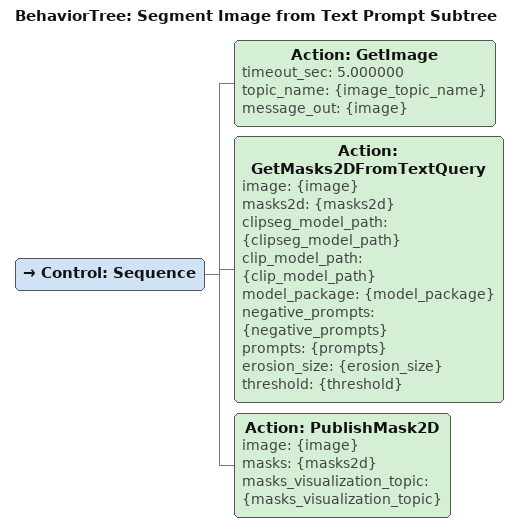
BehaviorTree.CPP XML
<?xml version="1.0" encoding="utf-8" ?>
<root
  BTCPP_format="4"
  main_tree_to_execute="Segment Image from Text Prompt Subtree"
>
  <BehaviorTree ID="Segment Image from Text Prompt Subtree">
    <Control ID="Sequence">
      <Action
        ID="GetImage"
        timeout_sec="5.000000"
        topic_name="{image_topic_name}"
        message_out="{image}"
      />
      <Action
        ID="GetMasks2DFromTextQuery"
        image="{image}"
        masks2d="{masks2d}"
        clipseg_model_path="{clipseg_model_path}"
        clip_model_path="{clip_model_path}"
        model_package="{model_package}"
        negative_prompts="{negative_prompts}"
        prompts="{prompts}"
        erosion_size="{erosion_size}"
        threshold="{threshold}"
      />
      <Action
        ID="PublishMask2D"
        image="{image}"
        masks="{masks2d}"
        masks_visualization_topic="{masks_visualization_topic}"
      />
    </Control>
  </BehaviorTree>
</root>
